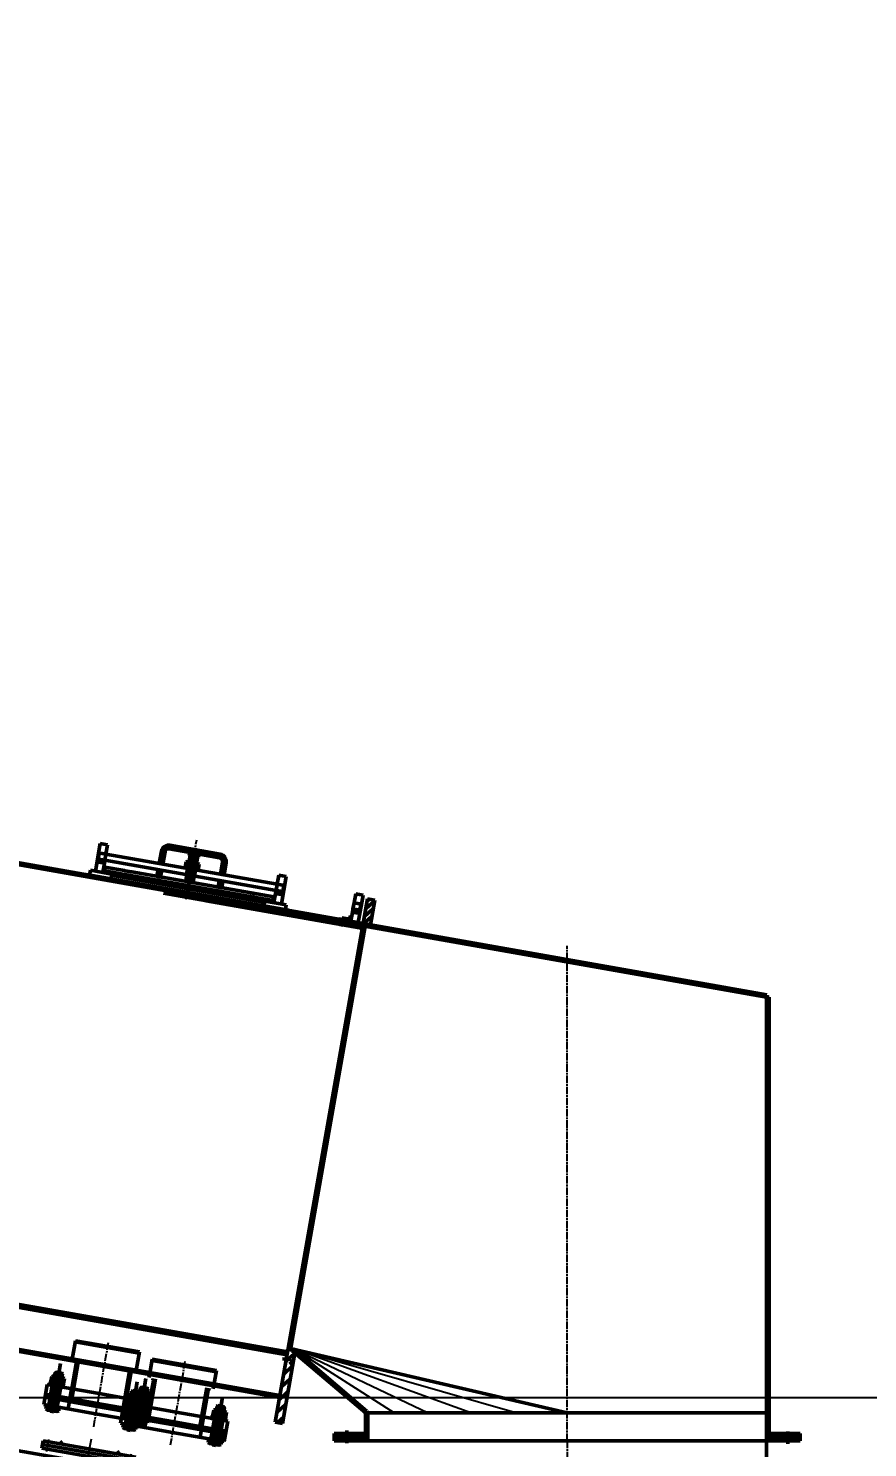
# Model space of a CAD drawing. Header units: millimetres. Extents: x -1263456 to 2767218, y -83310 to 50301.
# Drawn here: x 1097093 to 1098444, y -53332 to -51047 of the extents above; entities that cross this region are included whole.
import ezdxf

# ---------------------------------------------------------------- set-up
doc = ezdxf.new("R2010")
doc.units = ezdxf.units.MM
for name, pattern in [('AM_ISO08W050', [18, 12, -1.5, 3, -1.5]), ('AM_ISO08W050x2', [9, 6, -0.75, 1.5, -0.75]), ('AUSGEZOGEN', [0])]:
    doc.linetypes.add(name, pattern=pattern)
doc.layers.get('Defpoints').update_dxf_attribs({"linetype": 'AUSGEZOGEN'})
for name, color, linetype, lineweight in [('AM_0', 7, 'Continuous', 50), ('AM_4', 3, 'Continuous', 25), ('AM_5', 3, 'Continuous', 25), ('AM_7', 4, 'AM_ISO08W050', 25)]:
    doc.layers.add(name, color=color, linetype=linetype, lineweight=lineweight)
doc.styles.get("Standard").update_dxf_attribs({"font": 'ISOCP.SHX', "width": 0.7})
doc.dimstyles.new('AM_ISO$0', dxfattribs={"dimtxt": 3.5, "dimasz": 3.5, "dimexe": 1, "dimexo": 1, "dimgap": 1.5, "dimtad": 1, "dimdsep": 46, "dimtxsty": 'Standard', "dimcen": 0, "dimclrd": 256, "dimclre": 256, "dimclrt": 2, "dimazin": 2, "dimtp": 0.1, "dimtm": 0.1, "dimtfac": 0.71, "dimtmove": 0, "dimatfit": 3, "dimfxl": 1, "dimlwd": -1, "dimlwe": -1, "dimarcsym": 1})
pattern_1 = [(135, (1398327.189, -535174.3553), (-3.323401872, -3.323401872), [])]

# ---------------------------------------------------------------- blocks, each defined once
blk = doc.blocks.new('*D223')
at = {"layer": 'AM_5', "transparency": 16777216}
for p, q in [((1096659.9, -54934.2), (1096659.9, -53176.2)), ((1102459.5, -53353.4), (1102459.5, -53176.2)), ((1096922.4, -53251.2), (1102197, -53251.2))]:
    blk.add_line(p, q, dxfattribs=at)
for points in [[(1096922.4, -53207.4), (1096922.4, -53294.9), (1096659.9, -53251.2)], [(1102197, -53207.4), (1102197, -53294.9), (1102459.5, -53251.2)]]:
    blk.add_solid(points, dxfattribs=at)
at = {"layer": 'Defpoints', "color": 0, "transparency": 16777216}
for p in [(1102459.5, -53251.2), (1102459.5, -53428.4), (1096659.9, -55009.2)]:
    blk.add_point(p, dxfattribs=at)
at = {"layer": 'AM_5', "color": 2, "transparency": 16777216, "insert": (1099559.7, -53007.4), "char_height": 262.5, "attachment_point": 5}
blk.add_mtext('5800', dxfattribs=at)
blk = doc.blocks.new('A$C32cf119a')
at = {"layer": 'AM_0'}
for points in [[(-16.21, 33.93), (-16.21, 32.32), (-17.83, 32.32)], [(16.21, 33.93), (16.21, 32.32), (17.82, 32.32)], [(-16.21, -3.53), (-16.21, -1.92), (-17.83, -1.92)], [(16.21, -3.53), (16.21, -1.92), (17.82, -1.92)]]:
    blk.add_hatch(color=256, dxfattribs=at).paths.add_polyline_path(points)
for p, q in [((-16.21, 33.93), (-17.83, 32.32)), ((16.21, 33.93), (17.82, 32.32)), ((27.58, 32.32), (-27.59, 32.32)), ((-27.59, 32.32), (-27.59, 27.9)), ((27.58, 30.11), (-27.59, 30.11)), ((27.58, 27.9), (-27.59, 27.9)), ((-16.21, 32.32), (16.21, 32.32)), ((27.58, 32.32), (27.58, 27.9)), ((45.05, 27.63), (45.05, 2.77)), ((48.51, 27.63), (45.05, 27.63)), ((48.51, 27.63), (48.51, 2.77)), ((-26.18, 6.22), (-26.18, 24.18)), ((-26.18, 24.18), (45.05, 24.18)), ((55.41, 23.49), (48.51, 23.49)), ((55.41, -42.06), (55.41, 23.49)), ((27.58, 2.5), (-27.59, 2.5)), ((-27.59, -1.92), (-27.59, 2.5)), ((27.58, 0.29), (-27.59, 0.29)), ((-26.18, 6.22), (45.05, 6.22)), ((27.58, -1.92), (27.58, 2.5)), ((45.05, 2.77), (48.51, 2.77)), ((27.58, -1.92), (-27.59, -1.92)), ((-16.21, -3.53), (-17.83, -1.92)), ((16.21, -3.53), (17.82, -1.92)), ((52.65, -1.96), (35.83, -40.78)), ((52.65, -7.91), (38.28, -42.06)), ((52.65, -42.06), (52.65, -0.13)), ((35.83, -40.78), (38.28, -42.06)), ((52.65, -42.06), (55.41, -42.06))]:
    blk.add_line(p, q, dxfattribs=at)
blk.add_arc((44.68, -0.7), 7.99, 355.91061, 61.37463, dxfattribs=at)
at = {"layer": 'AM_7'}
for p, q in [((-24.48, 33.64), (-24.48, 26.58)), ((24.47, 33.64), (24.47, 26.58)), ((-32.1, 15.2), (57.19, 15.2)), ((-24.48, 3.82), (-24.48, -3.24)), ((24.47, 3.82), (24.47, -3.24))]:
    blk.add_line(p, q, dxfattribs=at)
at = {"layer": 'AM_7', "linetype": 'AM_ISO08W050x2'}
blk.add_line((0, 38.17), (0, -9.65), dxfattribs=at)
blk = doc.blocks.new('A$C52475731')
at = {"layer": 'AM_0'}
h = blk.add_hatch(dxfattribs=at)
h.set_pattern_fill('ANSI37', color=256, angle=-10, style=0)
h.set_pattern_definition([(35, (57807.671, -86840.845), (-1.82110519, 2.60080774), []), (125, (57807.671, -86840.845), (-2.60080774, -1.82110519), [])])
h.paths.add_polyline_path([(10491.6, 7279.6), (10491.1, 7276.7), (10503.9, 7274.4), (10504.4, 7277.4)])
h = blk.add_hatch(color=256, dxfattribs=at)
h.paths.add_polyline_path([(10529, 7273), (10524.1, 7273.9), (10523.2, 7269)])
h.paths.add_polyline_path([(10533.9, 7272.2), (10529, 7273), (10533.1, 7267.2)])
h = blk.add_hatch(color=256, dxfattribs=at)
h.paths.add_polyline_path([(10627.5, 7255.7), (10622.6, 7256.5), (10621.7, 7251.6)])
h.paths.add_polyline_path([(10632.4, 7254.8), (10627.5, 7255.7), (10631.6, 7249.9)])
h = blk.add_hatch(color=256, dxfattribs=at)
h.paths.add_polyline_path([(10726, 7238.3), (10730.9, 7237.4), (10730, 7232.5)])
h.paths.add_polyline_path([(10721.1, 7239.2), (10726, 7238.3), (10720.2, 7234.3)])
h = blk.add_hatch(dxfattribs=at)
h.set_pattern_fill('ANSI37', color=256, angle=-10, style=0)
h.set_pattern_definition([(125, (56944.5902, -86688.6607), (2.60080774, 1.82110519), []), (35, (56944.5902, -86688.6607), (1.82110519, -2.60080774), [])])
h.paths.add_polyline_path([(10762.9, 7228.8), (10763.4, 7231.7), (10750.6, 7234), (10750.1, 7231)])
h = blk.add_hatch(dxfattribs=at)
h.set_pattern_fill('_U', color=256, scale=7.5, angle=43, style=0, pattern_type=0)
h.set_pattern_definition([(43, (1416065.933, -485328.63), (-5.1149877, 5.485152762), [])])
h.paths.add_polyline_path([(10920.1, 7192.9), (10927, 7232.3), (10915.2, 7234.4), (10908.3, 7195)])
h = blk.add_hatch(dxfattribs=at)
h.set_pattern_fill('ANSI37', color=256, angle=-10, style=0)
h.set_pattern_definition([(125, (57068.312, -86718.5996), (2.60080774, 1.82110519), []), (35, (57068.312, -86718.5996), (1.82110519, -2.60080774), [])])
h.paths.add_polyline_path([(10886.6, 7198.8), (10887.1, 7201.8), (10874.3, 7204), (10873.8, 7201.1)])
h = blk.add_hatch(dxfattribs=at)
h.set_pattern_fill('_U', color=256, scale=23.5, angle=88, style=0, pattern_type=0)
h.set_pattern_definition([(88, (1416065.933, -485328.63), (-23.48568443, 0.82013817), [])])
h.paths.add_polyline_path([(11533.1, 7080.8), (11533.8, 7084.7), (10908.3, 7195), (10907.6, 7191.1)])
h = blk.add_hatch(dxfattribs=at)
h.set_pattern_fill('_U', color=256, scale=13.5, angle=135, style=0, pattern_type=0)
h.set_pattern_definition([(135, (1398327.189, -535174.355), (-9.54594155, -9.54594155), [])])
h.paths.add_polyline_path([(11562, 7070.9), (11558, 7070.9), (11558, 6407.2), (11562, 6407.2)])
h = blk.add_hatch(dxfattribs=at)
h.set_pattern_fill('_U', color=256, scale=12.5, angle=43, style=0, pattern_type=0)
h.set_pattern_definition([(43, (1416065.933, -485328.63), (-8.5249795, 9.14192127), [])])
h.paths.add_polyline_path([(10778.6, 6390.3), (10798.5, 6503.6), (10786.7, 6505.6), (10766.7, 6392.4)])
h = blk.add_hatch(dxfattribs=at)
h.set_pattern_fill('ANSI31', color=256, angle=125.1118, style=0)
h.set_pattern_definition([(170.11175778, (1440346.391, -411923.269), (-0.545233036, -3.127834065), [])])
h.paths.add_polyline_path([(10796.7, 6510), (10794.1, 6506.9), (10912, 6407.2), (10912, 6407.2), (10914.6, 6410.2)])
h = blk.add_hatch(dxfattribs=at)
h.set_pattern_fill('_U', color=256, scale=7.5, angle=45, style=0, pattern_type=0)
h.set_pattern_definition([(45, (1398327.189, -535174.355), (-5.30330086, 5.30330086), [])])
h.paths.add_polyline_path([(10916, 6362.2), (10916, 6407.2), (10912, 6407.2), (10912, 6362.2)])
h = blk.add_hatch(dxfattribs=at)
h.set_pattern_fill('_U', color=256, scale=6, angle=45, style=0, pattern_type=0)
h.set_pattern_definition([(45, (1398327.189, -535174.3553), (-4.242640687, 4.242640687), [])])
h.paths.add_polyline_path([(11562, 6362.2), (11562, 6407.2), (11558, 6407.2), (11558, 6362.2)])
h = blk.add_hatch(dxfattribs=at)
h.set_pattern_fill('_U', color=256, scale=4.7, angle=135, style=0, pattern_type=0)
h.set_pattern_definition(pattern_1)
h.paths.add_polyline_path([(10912, 6374.2), (10862, 6374.2), (10862, 6362.2), (10912, 6362.2)])
h = blk.add_hatch(dxfattribs=at)
h.set_pattern_fill('_U', color=256, scale=4.7, angle=135, style=0, pattern_type=0)
h.set_pattern_definition(pattern_1)
h.paths.add_polyline_path([(11562, 6362.2), (11612, 6362.2), (11612, 6374.2), (11562, 6374.2)])
for p, q in [((2738.3, 8635.6, 0.1), (10908.3, 7195, 0.1)), ((2737.7, 8632.5, 0.1), (10907.7, 7191.9, 0.1)), ((10785.8, 6500.7, 0.1), (2615.8, 7941.3, 0.1)), ((10786.7, 6505.6, 0.1), (2616.7, 7946.2, 0.1)), ((2604.2, 7875.6, 0.1), (10774.3, 6435, 0.1)), ((3494.7, 7715.4, 0.1), (10773.7, 6431.9, 0.1)), ((10477.3, 7279.1, 0.1), (10485.1, 7323.4, 0.1)), ((10496.9, 7321.3, 0.1), (10485.1, 7323.4, 0.1)), ((10494.3, 7306.6, 0.1), (10496.9, 7321.3, 0.1)), ((10583.5, 7311.2, 0.1), (10580, 7291.5, 0.1)), ((10586.4, 7310.6, 0.1), (10582.9, 7290.9, 0.1)), ((10589.4, 7310.1, 0.1), (10585.9, 7290.4, 0.1)), ((10626.5, 7309.7, 0.1), (10596.3, 7315, 0.1)), ((10627, 7312.6, 0.1), (10596.8, 7317.9, 0.1)), ((10678.1, 7306.7, 0.1), (10597.4, 7320.9, 0.1)), ((10638.2, 7316.6, 0.1), (10625, 7241.8, 0.1)), ((10627.1, 7313.5, 0.1), (10626.1, 7307.7, 0.1)), ((10627.1, 7313.5, 0.1), (10630.1, 7314.6, 0.1)), ((10645.2, 7312, 0.1), (10630.1, 7314.6, 0.1)), ((10632.3, 7312.6, 0.1), (10631.2, 7306.8, 0.1)), ((10642.5, 7310.8, 0.1), (10641.5, 7305, 0.1)), ((10647.6, 7309.9, 0.1), (10645.2, 7312, 0.1)), ((10647.6, 7309.9, 0.1), (10646.6, 7304.1, 0.1)), ((10479.9, 7293.9, 0.1), (10491.7, 7291.8, 0.1)), ((10483.5, 7308.5, 0.1), (10481.7, 7298.6, 0.1)), ((10492.6, 7296.7, 0.1), (10481.7, 7298.6, 0.1)), ((10482.5, 7308.7, 0.1), (10494.3, 7306.6, 0.1)), ((10482.5, 7308.7, 0.1), (10494.3, 7306.6, 0.1)), ((10491.7, 7291.8, 0.1), (10489.1, 7277, 0.1)), ((10492.6, 7296.7, 0.1), (10491.7, 7291.8, 0.1)), ((10494.3, 7306.6, 0.1), (10492.6, 7296.7, 0.1)), ((10768.3, 7248.1, 0.1), (10492.6, 7296.7, 0.1)), ((10494.3, 7306.6, 0.1), (10770.1, 7258, 0.1)), ((10623.7, 7293.9, 0.1), (10622.1, 7284.9, 0.1)), ((10623.7, 7293.9, 0.1), (10625.2, 7294.5, 0.1)), ((10642.9, 7291.3, 0.1), (10625.2, 7294.5, 0.1)), ((10626.1, 7307.7, 0.1), (10630.4, 7306.9, 0.1)), ((10628.8, 7293, 0.1), (10627.2, 7284, 0.1)), ((10630.1, 7305.2, 0.1), (10628.2, 7293.9, 0.1)), ((10631.2, 7305, 0.1), (10629.2, 7293.8, 0.1)), ((10630.1, 7305.2, 0.1), (10630.4, 7306.9, 0.1)), ((10630.1, 7305.2, 0.1), (10642, 7303.1, 0.1)), ((10630.4, 7306.9, 0.1), (10642.3, 7304.9, 0.1)), ((10642.3, 7304.9, 0.1), (10630.4, 7306.9, 0.1)), ((10631.2, 7305, 0.1), (10630.4, 7306.9, 0.1)), ((10639, 7291.2, 0.1), (10637.4, 7282.2, 0.1)), ((10640.9, 7303.3, 0.1), (10638.9, 7292, 0.1)), ((10642, 7303.1, 0.1), (10640, 7291.9, 0.1)), ((10640.9, 7303.3, 0.1), (10642.3, 7304.9, 0.1)), ((10642, 7303.1, 0.1), (10642.3, 7304.9, 0.1)), ((10642.3, 7304.9, 0.1), (10646.6, 7304.1, 0.1)), ((10644.2, 7290.3, 0.1), (10642.6, 7281.3, 0.1)), ((10644.2, 7290.3, 0.1), (10642.9, 7291.3, 0.1)), ((10677.1, 7300.8, 0.1), (10646.9, 7306.1, 0.1)), ((10677.6, 7303.7, 0.1), (10647.5, 7309, 0.1)), ((10678.5, 7274.1, 0.1), (10681.9, 7293.8, 0.1)), ((10681.4, 7273.6, 0.1), (10684.9, 7293.3, 0.1)), ((10684.4, 7273.1, 0.1), (10687.9, 7292.8, 0.1)), ((10788.1, 7216.2, 0.1), (10463.1, 7273.5, 0.1)), ((10503.9, 7274.4, 0.1), (10489.1, 7277, 0.1)), ((10491.6, 7279.6, 0.1), (10491.1, 7276.7, 0.1)), ((10491.6, 7279.6, 0.1), (10492.6, 7285.5, 0.1)), ((10491.6, 7279.6, 0.1), (10504.4, 7277.4, 0.1)), ((10533.9, 7272.2, 0.1), (10491.6, 7279.6, 0.1)), ((10492.6, 7285.5, 0.1), (10524.1, 7280, 0.1)), ((10501.5, 7266.7, 0.1), (10501, 7263.6, 0.1)), ((10503.9, 7274.4, 0.1), (10502.5, 7266.5, 0.1)), ((10504.4, 7277.4, 0.1), (10503.9, 7274.4, 0.1)), ((10506.4, 7277, 0.1), (10505.5, 7272.1, 0.1)), ((10524.1, 7273.9, 0.1), (10523.2, 7269, 0.1)), ((10523.2, 7269, 0.1), (10529, 7273, 0.1)), ((10524.1, 7280, 0.1), (10525.1, 7279.8, 0.1)), ((10525.1, 7279.8, 0.1), (10535, 7278.1, 0.1)), ((10529, 7273, 0.1), (10533.1, 7267.2, 0.1)), ((10533.9, 7272.2, 0.1), (10533.1, 7267.2, 0.1)), ((10763.4, 7231.7, 0.1), (10533.9, 7272.2, 0.1)), ((10535, 7278.1, 0.1), (10536, 7277.9, 0.1)), ((10536, 7277.9, 0.1), (10764.4, 7237.6, 0.1)), ((10574.9, 7271, 0.1), (10575.4, 7271, 0.1)), ((10578.3, 7281.6, 0.1), (10576.3, 7270.8, 0.1)), ((10576.3, 7270.8, 0.1), (10582.3, 7269.7, 0.1)), ((10581.2, 7281.1, 0.1), (10578.8, 7267.3, 0.1)), ((10584.2, 7280.6, 0.1), (10582.3, 7269.7, 0.1)), ((10583.7, 7269.5, 0.1), (10583.2, 7269.6, 0.1)), ((10622.1, 7284.9, 0.1), (10623.3, 7283.8, 0.1)), ((10626.3, 7283.3, 0.1), (10622.8, 7263.7, 0.1)), ((10641, 7280.7, 0.1), (10623.3, 7283.8, 0.1)), ((10627.3, 7283.1, 0.1), (10623.7, 7262.4, 0.1)), ((10625.8, 7283.4, 0.1), (10624, 7273.5, 0.1)), ((10637, 7281.4, 0.1), (10633.4, 7260.7, 0.1)), ((10638.1, 7281.2, 0.1), (10634.6, 7261.6, 0.1)), ((10638.6, 7281.1, 0.1), (10636.9, 7271.3, 0.1)), ((10642.6, 7281.3, 0.1), (10641, 7280.7, 0.1)), ((10674.8, 7253.4, 0.1), (10676.7, 7264.3, 0.1)), ((10772.7, 7272.7, 0.1), (10784.5, 7270.6, 0.1)), ((10776.7, 7226.3, 0.1), (10784.5, 7270.6, 0.1)), ((10788.1, 7216.2, 0.1), (10532, 7261.3, 0.1)), ((10911.8, 7186.3, 0.1), (10586.8, 7243.6, 0.1)), ((10622.6, 7256.5, 0.1), (10621.7, 7251.6, 0.1)), ((10621.7, 7251.6, 0.1), (10627.5, 7255.7, 0.1)), ((10622.8, 7263.7, 0.1), (10634.6, 7261.6, 0.1)), ((10623.7, 7262.4, 0.1), (10622.8, 7263.7, 0.1)), ((10623.7, 7262.4, 0.1), (10633.4, 7260.7, 0.1)), ((10627.5, 7255.7, 0.1), (10631.6, 7249.9, 0.1)), ((10632.4, 7254.8, 0.1), (10631.6, 7249.9, 0.1)), ((10634.6, 7261.6, 0.1), (10633.4, 7260.7, 0.1)), ((10673.3, 7253.7, 0.1), (10673.8, 7253.6, 0.1)), ((10674.8, 7253.4, 0.1), (10680.7, 7252.4, 0.1)), ((10680.7, 7252.4, 0.1), (10674.8, 7253.4, 0.1)), ((10677.3, 7250.4, 0.1), (10679.7, 7263.7, 0.1)), ((10680.7, 7252.4, 0.1), (10682.6, 7263.2, 0.1)), ((10682.2, 7252.1, 0.1), (10681.7, 7252.2, 0.1)), ((10722.1, 7245.1, 0.1), (10721.1, 7245.3, 0.1)), ((10722.1, 7245.1, 0.1), (10721.1, 7245.3, 0.1)), ((10731.9, 7243.4, 0.1), (10722.1, 7245.1, 0.1)), ((10731.9, 7243.4, 0.1), (10722.1, 7245.1, 0.1)), ((10732.9, 7243.2, 0.1), (10731.9, 7243.4, 0.1)), ((10732.9, 7243.2, 0.1), (10731.9, 7243.4, 0.1)), ((10764.8, 7228.4, 0.1), (10767.5, 7243.2, 0.1)), ((10767.5, 7243.2, 0.1), (10768.3, 7248.1, 0.1)), ((10770.1, 7258, 0.1), (10768.3, 7248.1, 0.1)), ((10779.2, 7246.2, 0.1), (10768.3, 7248.1, 0.1)), ((10770.1, 7258, 0.1), (10781.9, 7255.9, 0.1)), ((10780.9, 7256, 0.1), (10779.2, 7246.2, 0.1)), ((10896.4, 7242.8, 0.1), (10908.2, 7240.7, 0.1)), ((10911.8, 7186.3, 0.1), (10655.8, 7231.4, 0.1)), ((10721.1, 7239.2, 0.1), (10720.2, 7234.3, 0.1)), ((10726, 7238.3, 0.1), (10720.2, 7234.3, 0.1)), ((10730, 7232.5, 0.1), (10726, 7238.3, 0.1)), ((10730.9, 7237.4, 0.1), (10730, 7232.5, 0.1)), ((10747.8, 7229.4, 0.1), (10748.6, 7234.3, 0.1)), ((10750.1, 7231, 0.1), (10748.7, 7223.1, 0.1)), ((10749.7, 7223, 0.1), (10749.1, 7219.9, 0.1)), ((10750.6, 7234, 0.1), (10750.1, 7231, 0.1)), ((10784.5, 7224.9, 0.1), (10750.1, 7231, 0.1)), ((10763.4, 7231.7, 0.1), (10750.6, 7234, 0.1)), ((10763.4, 7231.7, 0.1), (10762.9, 7228.8, 0.1)), ((10764.4, 7237.6, 0.1), (10763.4, 7231.7, 0.1)), ((10766.7, 6392.4, 0.1), (10915.2, 7234.4, 0.1)), ((10783.2, 7217.1, 0.1), (10784.5, 7224.9, 0.1)), ((10893.8, 7228, 0.1), (10892, 7218.2, 0.1)), ((10893.8, 7228, 0.1), (10905.6, 7225.9, 0.1)), ((10900.4, 7196.4, 0.1), (10908.2, 7240.7, 0.1)), ((10904.6, 7226.1, 0.1), (10902.9, 7216.3, 0.1)), ((10927, 7232.3, 0.1), (10915.2, 7234.4, 0.1)), ((10920.1, 7192.9, 0.1), (10927, 7232.3, 0.1)), ((10871.5, 7199.5, 0.1), (10872.3, 7204.4, 0.1)), ((10873.8, 7201.1, 0.1), (10872.4, 7193.2, 0.1)), ((10874.3, 7204, 0.1), (10873.8, 7201.1, 0.1)), ((10908.3, 7195, 0.1), (10873.8, 7201.1, 0.1)), ((10887.1, 7201.8, 0.1), (10874.3, 7204, 0.1)), ((10887.1, 7201.8, 0.1), (10886.6, 7198.8, 0.1)), ((10888.2, 7207.7, 0.1), (10887.1, 7201.8, 0.1)), ((10888.6, 7198.5, 0.1), (10891.2, 7213.2, 0.1)), ((10891.2, 7213.2, 0.1), (10892, 7218.2, 0.1)), ((10902.9, 7216.3, 0.1), (10892, 7218.2, 0.1)), ((10911.5, 7190.4, 0.1), (10790.8, 6505.9, 0.1)), ((10873.4, 7193, 0.1), (10872.8, 7189.9, 0.1)), ((10906.9, 7187.1, 0.1), (10908.3, 7195, 0.1)), ((11557.9, 7076.4, 0.1), (10907.6, 7191.1, 0.1)), ((11558.6, 7080.3, 0.1), (10908.3, 7195, 0.1)), ((11533.1, 7080.8, 0.1), (11557.9, 7076.4, 0.1)), ((11557.9, 7076.4, 0.1), (11558.6, 7080.3, 0.1)), ((11557.9, 7076.4, 0.1), (11558.6, 7080.3, 0.1)), ((11557.9, 7076.4, 0.1), (11558.5, 7079.5, 0.1)), ((11557.9, 7076.4, 0.1), (11561.9, 7076.5, 0.1)), ((11557.9, 7076.4, 0.1), (11558, 6362.2, 0.1)), ((11561.9, 7076.5, 0.1), (11562, 6407.2, 0.1)), ((10440, 6493.8, 0.1), (10445.2, 6523.4, 0.1)), ((10444.8, 6521.4, 0.1), (10548, 6503.2, 0.1)), ((10445.2, 6523.4, 0.1), (10548.4, 6505.2, 0.1)), ((10786.5, 6511.7, 0.1), (11237, 6407.2, 0.1)), ((10447, 6489.5, 0.1), (10439.3, 6446.1, 0.1)), ((10439.4, 6429.8, 0.1), (10450.3, 6492, 0.1)), ((10446.5, 6492.7, 0.1), (10446, 6489.7, 0.1)), ((10447.5, 6492.5, 0.1), (10447.1, 6490.1, 0.1)), ((10543.2, 6475.6, 0.1), (10548.4, 6505.2, 0.1)), ((10563.7, 6463.9, 0.1), (10568.9, 6493.4, 0.1)), ((10568.5, 6491.5, 0.1), (10671.7, 6473.3, 0.1)), ((10568.9, 6493.4, 0.1), (10672.1, 6475.2, 0.1)), ((10778.6, 6390.3, 0.1), (10798.5, 6503.6, 0.1)), ((10778.6, 6494.3, 0.1), (10790.5, 6493.3, 0.1)), ((10786.7, 6505.6, 0.1), (10786.6, 6509, 0.1)), ((10789.9, 6485.7, 0.1), (10793.3, 6488.1, 0.1)), ((10790.4, 6490.4, 0.1), (10792.8, 6493.6, 0.1)), ((10912, 6407.1, 0.1), (10794, 6506.9, 0.1)), ((10914.6, 6410.2, 0.1), (10796.7, 6510, 0.1)), ((10405, 6455.5, 0.1), (10406.9, 6465.9, 0.1)), ((10406.9, 6465.9, 0.1), (10408.4, 6466.4, 0.1)), ((10407, 6406.7, 0.1), (10421.1, 6486.8, 0.1)), ((10426.1, 6463.3, 0.1), (10408.4, 6466.4, 0.1)), ((10410.1, 6454.6, 0.1), (10412, 6465, 0.1)), ((10411.3, 6465.9, 0.1), (10412.4, 6472, 0.1)), ((10412.4, 6465.7, 0.1), (10413.6, 6472.9, 0.1)), ((10412.4, 6472, 0.1), (10413.6, 6472.9, 0.1)), ((10424.2, 6470, 0.1), (10412.4, 6472, 0.1)), ((10423.4, 6471.2, 0.1), (10413.6, 6472.9, 0.1)), ((10422.4, 6466.8, 0.1), (10416.8, 6434.8, 0.1)), ((10422.1, 6464, 0.1), (10423.4, 6471.2, 0.1)), ((10423.1, 6463.8, 0.1), (10424.2, 6470, 0.1)), ((10423.4, 6471.2, 0.1), (10424.2, 6470, 0.1)), ((10521.8, 6415.3, 0.1), (10532.8, 6477.5, 0.1)), ((10535.1, 6473.9, 0.1), (10527.4, 6430.5, 0.1)), ((10535.6, 6476.9, 0.1), (10535.1, 6474.1, 0.1)), ((10536.6, 6476.8, 0.1), (10536.1, 6473.8, 0.1)), ((10666.9, 6445.7, 0.1), (10672.1, 6475.2, 0.1)), ((10399.9, 6453, 0.1), (10394.2, 6420.5, 0.1)), ((10399.9, 6453, 0.1), (10483.4, 6438.3, 0.1)), ((10402.1, 6419.1, 0.1), (10407.8, 6451.6, 0.1)), ((10403.2, 6454.4, 0.1), (10402.9, 6452.5, 0.1)), ((10402.9, 6452.5, 0.1), (10408.8, 6451.4, 0.1)), ((10403.2, 6454.4, 0.1), (10403.9, 6454.8, 0.1)), ((10409.1, 6453.3, 0.1), (10403.2, 6454.4, 0.1)), ((10403.3, 6420.7, 0.1), (10409.2, 6453.9, 0.1)), ((10406.2, 6454.4, 0.1), (10403.9, 6454.8, 0.1)), ((10404.4, 6420.5, 0.1), (10410.3, 6453.7, 0.1)), ((10405, 6455.5, 0.1), (10406.2, 6454.4, 0.1)), ((10424, 6451.3, 0.1), (10406.2, 6454.4, 0.1)), ((10414.1, 6418.8, 0.1), (10420, 6452, 0.1)), ((10415.2, 6418.6, 0.1), (10421, 6451.8, 0.1)), ((10415.8, 6416.7, 0.1), (10421.6, 6449.2, 0.1)), ((10420.4, 6452.8, 0.1), (10422.2, 6463.2, 0.1)), ((10420.6, 6449.4, 0.1), (10426.5, 6448.3, 0.1)), ((10426.8, 6450.2, 0.1), (10420.9, 6451.2, 0.1)), ((10425.5, 6451.8, 0.1), (10424, 6451.3, 0.1)), ((10426.3, 6450.9, 0.1), (10424, 6451.3, 0.1)), ((10425.5, 6451.8, 0.1), (10427.3, 6462.3, 0.1)), ((10427.3, 6462.3, 0.1), (10426.1, 6463.3, 0.1)), ((10426.8, 6450.2, 0.1), (10426.3, 6450.9, 0.1)), ((10426.5, 6448.3, 0.1), (10426.8, 6450.2, 0.1)), ((10438.9, 6446.1, 0.1), (10433.2, 6413.6, 0.1)), ((10439.3, 6446.1, 0.1), (10436.5, 6430.3, 0.1)), ((10530.7, 6376.7, 0.1), (10544.8, 6456.9, 0.1)), ((10535, 6436, 0.1), (10536.1, 6442.1, 0.1)), ((10536.1, 6435.8, 0.1), (10537.4, 6443, 0.1)), ((10536.1, 6442.1, 0.1), (10537.4, 6443, 0.1)), ((10547.9, 6440, 0.1), (10536.1, 6442.1, 0.1)), ((10547.1, 6441.3, 0.1), (10537.4, 6443, 0.1)), ((10544.2, 6441.7, 0.1), (10545.7, 6442.2, 0.1)), ((10544.3, 6382.5, 0.1), (10558.5, 6462.6, 0.1)), ((10550.4, 6444.2, 0.1), (10544.8, 6412.2, 0.1)), ((10545.7, 6442.2, 0.1), (10563.5, 6439.1, 0.1)), ((10548.7, 6441.7, 0.1), (10549.8, 6447.8, 0.1)), ((10549.8, 6441.5, 0.1), (10551, 6448.7, 0.1)), ((10551, 6448.7, 0.1), (10549.8, 6447.8, 0.1)), ((10549.8, 6447.8, 0.1), (10561.6, 6445.7, 0.1)), ((10549.9, 6413.9, 0.1), (10557.2, 6455.4, 0.1)), ((10551, 6448.7, 0.1), (10560.7, 6447, 0.1)), ((10559.5, 6439.8, 0.1), (10560.7, 6447, 0.1)), ((10560.5, 6439.6, 0.1), (10561.6, 6445.7, 0.1)), ((10561.6, 6445.7, 0.1), (10560.7, 6447, 0.1)), ((10570.7, 6459.5, 0.1), (10563, 6416.1, 0.1)), ((10563.1, 6399.9, 0.1), (10574.1, 6462, 0.1)), ((10570.2, 6462.7, 0.1), (10569.7, 6459.7, 0.1)), ((10571.2, 6462.6, 0.1), (10570.8, 6460.1, 0.1)), ((10645.5, 6385.3, 0.1), (10656.5, 6447.5, 0.1)), ((10658.8, 6444, 0.1), (10651.2, 6400.6, 0.1)), ((10659.3, 6447, 0.1), (10658.8, 6444.2, 0.1)), ((10660.3, 6446.8, 0.1), (10659.8, 6443.8, 0.1)), ((10394.2, 6420.5, 0.1), (10477.6, 6405.8, 0.1)), ((10396.3, 6432.3, 0.1), (10404.1, 6430.9, 0.1)), ((10397.1, 6437.2, 0.1), (10405, 6435.9, 0.1)), ((10397.7, 6413.9, 0.1), (10398.7, 6419.7, 0.1)), ((10403, 6418.9, 0.1), (10398.7, 6419.7, 0.1)), ((10403.3, 6420.7, 0.1), (10403, 6418.9, 0.1)), ((10404.4, 6420.5, 0.1), (10403, 6418.9, 0.1)), ((10414.9, 6416.9, 0.1), (10403, 6418.9, 0.1)), ((10403, 6418.9, 0.1), (10414.9, 6416.9, 0.1)), ((10415.2, 6418.6, 0.1), (10403.3, 6420.7, 0.1)), ((10417.9, 6428.5, 0.1), (10479.7, 6417.6, 0.1)), ((10418.8, 6433.4, 0.1), (10480.6, 6422.5, 0.1)), ((10542.4, 6411.6, 0.1), (10480.6, 6422.5, 0.1)), ((10566.8, 6423.6, 0.1), (10483.4, 6438.3, 0.1)), ((10523.6, 6423.1, 0.1), (10517.9, 6390.6, 0.1)), ((10527.8, 6430.4, 0.1), (10522.1, 6397.9, 0.1)), ((10523.6, 6423.1, 0.1), (10607.1, 6408.3, 0.1)), ((10527.4, 6430.5, 0.1), (10524.7, 6414.8, 0.1)), ((10525.8, 6389.2, 0.1), (10531.5, 6421.7, 0.1)), ((10526.9, 6424.4, 0.1), (10526.6, 6422.5, 0.1)), ((10526.6, 6422.5, 0.1), (10532.5, 6421.5, 0.1)), ((10526.9, 6424.4, 0.1), (10527.6, 6424.9, 0.1)), ((10532.8, 6423.4, 0.1), (10526.9, 6424.4, 0.1)), ((10527.1, 6390.7, 0.1), (10532.9, 6424, 0.1)), ((10530, 6424.5, 0.1), (10527.6, 6424.9, 0.1)), ((10528.1, 6390.5, 0.1), (10534, 6423.8, 0.1)), ((10528.7, 6425.5, 0.1), (10530.6, 6435.9, 0.1)), ((10528.7, 6425.5, 0.1), (10530, 6424.5, 0.1)), ((10547.7, 6421.4, 0.1), (10530, 6424.5, 0.1)), ((10530.6, 6435.9, 0.1), (10532.1, 6436.5, 0.1)), ((10549.8, 6433.4, 0.1), (10532.1, 6436.5, 0.1)), ((10533.9, 6424.6, 0.1), (10535.7, 6435, 0.1)), ((10537.8, 6388.8, 0.1), (10543.7, 6422.1, 0.1)), ((10538.9, 6388.6, 0.1), (10544.7, 6421.9, 0.1)), ((10539.4, 6394.9, 0.1), (10545.2, 6427.4, 0.1)), ((10539.6, 6386.7, 0.1), (10545.3, 6419.2, 0.1)), ((10540.2, 6428.3, 0.1), (10540.6, 6430.1, 0.1)), ((10546.2, 6427.2, 0.1), (10540.2, 6428.3, 0.1)), ((10546.1, 6436.9, 0.1), (10540.5, 6404.9, 0.1)), ((10540.6, 6430.1, 0.1), (10541.3, 6430.6, 0.1)), ((10540.6, 6430.1, 0.1), (10546.5, 6429.1, 0.1)), ((10540.7, 6396.4, 0.1), (10546.6, 6429.7, 0.1)), ((10541.3, 6430.6, 0.1), (10543.6, 6430.2, 0.1)), ((10541.8, 6396.3, 0.1), (10547.6, 6429.5, 0.1)), ((10542.4, 6431.2, 0.1), (10544.2, 6441.7, 0.1)), ((10542.4, 6431.2, 0.1), (10543.6, 6430.2, 0.1)), ((10543.6, 6430.2, 0.1), (10561.4, 6427.1, 0.1)), ((10544.1, 6422.8, 0.1), (10545.9, 6433.2, 0.1)), ((10544.3, 6419.4, 0.1), (10550.2, 6418.4, 0.1)), ((10550.5, 6420.2, 0.1), (10544.6, 6421.3, 0.1)), ((10545.8, 6434.1, 0.1), (10547.1, 6441.3, 0.1)), ((10546.9, 6433.9, 0.1), (10547.9, 6440, 0.1)), ((10547.1, 6441.3, 0.1), (10547.9, 6440, 0.1)), ((10547.5, 6430.3, 0.1), (10549.4, 6440.8, 0.1)), ((10549.2, 6421.9, 0.1), (10547.7, 6421.4, 0.1)), ((10550.1, 6420.9, 0.1), (10547.7, 6421.4, 0.1)), ((10549.2, 6421.9, 0.1), (10551.1, 6432.3, 0.1)), ((10551.1, 6432.3, 0.1), (10549.8, 6433.4, 0.1)), ((10550.5, 6420.2, 0.1), (10550.1, 6420.9, 0.1)), ((10550.2, 6418.4, 0.1), (10550.5, 6420.2, 0.1)), ((10551.5, 6394.5, 0.1), (10557.3, 6427.8, 0.1)), ((10552.5, 6394.4, 0.1), (10558.4, 6427.6, 0.1)), ((10553.2, 6392.5, 0.1), (10559, 6425, 0.1)), ((10557.8, 6428.5, 0.1), (10559.6, 6439, 0.1)), ((10563.9, 6424.1, 0.1), (10558, 6425.1, 0.1)), ((10558.3, 6427, 0.1), (10564.2, 6426, 0.1)), ((10566.8, 6423.6, 0.1), (10561.1, 6391.1, 0.1)), ((10562.9, 6427.6, 0.1), (10561.4, 6427.1, 0.1)), ((10561.4, 6427.1, 0.1), (10563.7, 6426.7, 0.1)), ((10562.9, 6427.6, 0.1), (10564.7, 6438.1, 0.1)), ((10564.7, 6438.1, 0.1), (10563.5, 6439.1, 0.1)), ((10564.2, 6426, 0.1), (10563.7, 6426.7, 0.1)), ((10564.2, 6426, 0.1), (10563.9, 6424.1, 0.1)), ((10668.1, 6352.5, 0.1), (10682.2, 6432.7, 0.1)), ((10673.6, 6383.9, 0.1), (10680.9, 6425.5, 0.1)), ((10397.7, 6413.9, 0.1), (10400.1, 6411.8, 0.1)), ((10400.1, 6411.8, 0.1), (10415.2, 6409.2, 0.1)), ((10402.8, 6413, 0.1), (10403.8, 6418.8, 0.1)), ((10413, 6411.2, 0.1), (10414.1, 6417, 0.1)), ((10414.1, 6418.8, 0.1), (10414.9, 6416.9, 0.1)), ((10415.2, 6418.6, 0.1), (10414.9, 6416.9, 0.1)), ((10419.2, 6416.1, 0.1), (10414.9, 6416.9, 0.1)), ((10418.2, 6410.3, 0.1), (10415.2, 6409.2, 0.1)), ((10418.2, 6410.3, 0.1), (10419.2, 6416.1, 0.1)), ((10561.1, 6391.1, 0.1), (10477.6, 6405.8, 0.1)), ((10541.5, 6406.7, 0.1), (10479.7, 6417.6, 0.1)), ((10520, 6402.4, 0.1), (10527.9, 6401, 0.1)), ((10520.8, 6407.3, 0.1), (10528.7, 6405.9, 0.1)), ((10540.7, 6396.4, 0.1), (10540.4, 6394.7, 0.1)), ((10541.8, 6396.3, 0.1), (10540.4, 6394.7, 0.1)), ((10540.7, 6396.4, 0.1), (10552.5, 6394.4, 0.1)), ((10541.6, 6398.6, 0.1), (10603.4, 6387.7, 0.1)), ((10541.8, 6393.2, 0.1), (10562, 6407.4, 0.1)), ((10542.5, 6403.5, 0.1), (10604.3, 6392.6, 0.1)), ((10544.8, 6410.4, 0.1), (10559, 6390.2, 0.1)), ((10563.2, 6402.9, 0.1), (10555.3, 6404.3, 0.1)), ((10564.1, 6407.8, 0.1), (10556.2, 6409.2, 0.1)), ((10562.6, 6416.2, 0.1), (10556.9, 6383.7, 0.1)), ((10563, 6416.1, 0.1), (10560.2, 6400.4, 0.1)), ((10690.6, 6393.6, 0.1), (10607.1, 6408.3, 0.1)), ((10651.6, 6400.5, 0.1), (10645.8, 6368, 0.1)), ((10651.2, 6400.6, 0.1), (10648.4, 6384.8, 0.1)), ((10663.2, 6365, 0.1), (10668.9, 6397.5, 0.1)), ((10664, 6398.3, 0.1), (10664.3, 6400.2, 0.1)), ((10669.9, 6397.3, 0.1), (10664, 6398.3, 0.1)), ((10664.3, 6400.2, 0.1), (10665, 6400.7, 0.1)), ((10664.3, 6400.2, 0.1), (10670.2, 6399.1, 0.1)), ((10664.4, 6366.5, 0.1), (10670.3, 6399.7, 0.1)), ((10665, 6400.7, 0.1), (10667.4, 6400.3, 0.1)), ((10665.5, 6366.3, 0.1), (10671.4, 6399.6, 0.1)), ((10666.1, 6401.3, 0.1), (10668, 6411.7, 0.1)), ((10666.1, 6401.3, 0.1), (10667.4, 6400.3, 0.1)), ((10667.4, 6400.3, 0.1), (10685.1, 6397.1, 0.1)), ((10668, 6411.7, 0.1), (10669.5, 6412.3, 0.1)), ((10674.1, 6414.3, 0.1), (10668.5, 6382.3, 0.1)), ((10669.5, 6412.3, 0.1), (10687.2, 6409.1, 0.1)), ((10671.2, 6400.4, 0.1), (10673.1, 6410.8, 0.1)), ((10672.4, 6411.8, 0.1), (10673.5, 6417.9, 0.1)), ((10673.5, 6411.6, 0.1), (10674.7, 6418.8, 0.1)), ((10674.7, 6418.8, 0.1), (10673.5, 6417.9, 0.1)), ((10673.5, 6417.9, 0.1), (10685.3, 6415.8, 0.1)), ((10674.7, 6418.8, 0.1), (10684.5, 6417, 0.1)), ((10675.2, 6364.6, 0.1), (10681.1, 6397.8, 0.1)), ((10676.3, 6364.4, 0.1), (10682.1, 6397.7, 0.1)), ((10681.5, 6398.6, 0.1), (10683.3, 6409, 0.1)), ((10682, 6397.1, 0.1), (10687.9, 6396, 0.1)), ((10683.2, 6409.9, 0.1), (10684.5, 6417, 0.1)), ((10684.2, 6409.7, 0.1), (10685.3, 6415.8, 0.1)), ((10685.3, 6415.8, 0.1), (10684.5, 6417, 0.1)), ((10686.6, 6397.7, 0.1), (10685.1, 6397.1, 0.1)), ((10685.1, 6397.1, 0.1), (10687.4, 6396.7, 0.1)), ((10686.6, 6397.7, 0.1), (10688.4, 6408.1, 0.1)), ((10688.4, 6408.1, 0.1), (10687.2, 6409.1, 0.1)), ((10687.9, 6396, 0.1), (10687.4, 6396.7, 0.1)), ((10912, 6407.2, 0.1), (10914.9, 6410, 0.1)), ((11562, 6407.2, 0.1), (10912, 6407.2, 0.1)), ((10912, 6370.2, 0.1), (10912, 6407.2, 0.1)), ((10912, 6407.2, 0.1), (11232.1, 6407.2, 0.1)), ((10914.9, 6410, 0.1), (10916, 6407.2, 0.1)), ((10916, 6362.2, 0.1), (10916, 6407.2, 0.1)), ((11237, 6407.2, 0.1), (11562, 6407.2, 0.1)), ((11562, 6370.2, 0.1), (11562, 6407.2, 0.1)), ((10517.9, 6390.6, 0.1), (10601.4, 6375.8, 0.1)), ((10521.4, 6383.9, 0.1), (10522.4, 6389.8, 0.1)), ((10521.4, 6383.9, 0.1), (10523.8, 6381.9, 0.1)), ((10526.8, 6389, 0.1), (10522.4, 6389.8, 0.1)), ((10523.8, 6381.9, 0.1), (10538.9, 6379.2, 0.1)), ((10526.5, 6383, 0.1), (10527.6, 6388.9, 0.1)), ((10527.1, 6390.7, 0.1), (10526.8, 6389, 0.1)), ((10528.1, 6390.5, 0.1), (10526.8, 6389, 0.1)), ((10538.6, 6386.9, 0.1), (10526.8, 6389, 0.1)), ((10526.8, 6389, 0.1), (10538.6, 6386.9, 0.1)), ((10538.9, 6388.6, 0.1), (10527.1, 6390.7, 0.1)), ((10535.1, 6389.7, 0.1), (10536.1, 6395.5, 0.1)), ((10535.1, 6389.7, 0.1), (10537.5, 6387.6, 0.1)), ((10536.1, 6395.5, 0.1), (10540.4, 6394.7, 0.1)), ((10536.1, 6395.5, 0.1), (10540.4, 6394.7, 0.1)), ((10536.8, 6381.2, 0.1), (10537.8, 6387.1, 0.1)), ((10552.6, 6385, 0.1), (10537.5, 6387.6, 0.1)), ((10537.8, 6388.8, 0.1), (10538.6, 6386.9, 0.1)), ((10538.9, 6388.6, 0.1), (10538.6, 6386.9, 0.1)), ((10542.9, 6386.2, 0.1), (10538.6, 6386.9, 0.1)), ((10541.9, 6380.3, 0.1), (10538.9, 6379.2, 0.1)), ((10540.2, 6388.8, 0.1), (10541.2, 6394.6, 0.1)), ((10540.4, 6394.7, 0.1), (10552.2, 6392.6, 0.1)), ((10552.2, 6392.6, 0.1), (10540.4, 6394.7, 0.1)), ((10540.4, 6394.7, 0.1), (10552.2, 6392.6, 0.1)), ((10552.2, 6392.6, 0.1), (10540.4, 6394.7, 0.1)), ((10541.9, 6380.3, 0.1), (10542.9, 6386.2, 0.1)), ((10550.4, 6386.9, 0.1), (10551.4, 6392.8, 0.1)), ((10551.5, 6394.5, 0.1), (10552.2, 6392.6, 0.1)), ((10552.5, 6394.4, 0.1), (10552.2, 6392.6, 0.1)), ((10552.2, 6392.6, 0.1), (10556.6, 6391.9, 0.1)), ((10552.2, 6392.6, 0.1), (10556.6, 6391.9, 0.1)), ((10555.5, 6386, 0.1), (10552.6, 6385, 0.1)), ((10555.5, 6386, 0.1), (10556.6, 6391.9, 0.1)), ((10684.8, 6361.1, 0.1), (10601.4, 6375.8, 0.1)), ((10665.2, 6376.8, 0.1), (10603.4, 6387.7, 0.1)), ((10666.1, 6381.7, 0.1), (10604.3, 6392.6, 0.1)), ((10665.5, 6363.3, 0.1), (10685.8, 6377.5, 0.1)), ((10668.5, 6380.5, 0.1), (10682.7, 6360.2, 0.1)), ((10676.9, 6362.5, 0.1), (10682.7, 6395, 0.1)), ((10686.9, 6372.9, 0.1), (10679, 6374.3, 0.1)), ((10687.8, 6377.9, 0.1), (10679.9, 6379.3, 0.1)), ((10687.6, 6394.2, 0.1), (10681.7, 6395.2, 0.1)), ((10690.6, 6393.6, 0.1), (10684.8, 6361.1, 0.1)), ((10687.9, 6396, 0.1), (10687.6, 6394.2, 0.1)), ((10778.6, 6390.3, 0.1), (10766.7, 6392.4, 0.1)), ((10912, 6374.2, 0.1), (10862, 6374.2, 0.1)), ((10862, 6362.2, 0.1), (10862, 6374.2, 0.1)), ((10882, 6358.7, 0.1), (10882, 6378.7, 0.1)), ((11612, 6374.2, 0.1), (11562, 6374.2, 0.1)), ((11592, 6357.5, 0.1), (11592, 6377.2, 0.1)), ((11612, 6362.2, 0.1), (11612, 6374.2, 0.1)), ((10658.8, 6359.7, 0.1), (10659.8, 6365.5, 0.1)), ((10658.8, 6359.7, 0.1), (10661.2, 6357.7, 0.1)), ((10659.8, 6365.5, 0.1), (10664.1, 6364.8, 0.1)), ((10659.8, 6365.5, 0.1), (10664.1, 6364.8, 0.1)), ((10676.3, 6355, 0.1), (10661.2, 6357.7, 0.1)), ((10663.9, 6358.8, 0.1), (10664.9, 6364.6, 0.1)), ((10664.4, 6366.5, 0.1), (10664.1, 6364.8, 0.1)), ((10665.5, 6366.3, 0.1), (10664.1, 6364.8, 0.1)), ((10664.1, 6364.8, 0.1), (10676, 6362.7, 0.1)), ((10676, 6362.7, 0.1), (10664.1, 6364.8, 0.1)), ((10664.1, 6364.8, 0.1), (10676, 6362.7, 0.1)), ((10676, 6362.7, 0.1), (10664.1, 6364.8, 0.1)), ((10664.4, 6366.5, 0.1), (10676.3, 6364.4, 0.1)), ((10674.1, 6357, 0.1), (10675.2, 6362.8, 0.1)), ((10675.2, 6364.6, 0.1), (10676, 6362.7, 0.1)), ((10676.3, 6364.4, 0.1), (10676, 6362.7, 0.1)), ((10676, 6362.7, 0.1), (10680.3, 6361.9, 0.1)), ((10676, 6362.7, 0.1), (10680.3, 6361.9, 0.1)), ((10679.3, 6356.1, 0.1), (10676.3, 6355, 0.1)), ((10679.3, 6356.1, 0.1), (10680.3, 6361.9, 0.1)), ((11612, 6362.2, 0.1), (10862, 6362.2, 0.1)), ((10912, 6362.2, 0.1), (10912, 6370.2, 0.1)), ((11557.8, 6372.5, 0.1), (11557.8, 2095.5, 0.1)), ((11562, 6362.2, 0.1), (11562, 6370.2, 0.1))]:
    blk.add_line(p, q, dxfattribs=at)
at = {"layer": 'AM_0', "elevation": 0.1}
for points in [[(10522.2, 7263.1), (10468, 7272.6), (10469.4, 7280.5)], [(10469.4, 7280.5), (10489.1, 7277)], [(10504.4, 7277.4), (10524.1, 7273.9)], [(10505.5, 7272.1), (10747.8, 7229.4)], [(10533.9, 7272.2), (10763.4, 7231.7)], [(10625.5, 7273.3), (10624.5, 7273.5)], [(10635.4, 7271.5), (10625.5, 7273.3)], [(10636.4, 7271.4), (10635.4, 7271.5)], [(10770.1, 7258), (10772.7, 7272.7)], [(10532, 7261.3), (10522.2, 7263.1)], [(10783.2, 7217.1), (10532, 7261.3)], [(10767.5, 7243.2), (10779.3, 7241.1)], [(10770.1, 7258), (10781.9, 7255.9)], [(10893.8, 7228), (10896.4, 7242.8)], [(10906.9, 7187.1), (10655.8, 7231.4)], [(10893.8, 7228), (10905.6, 7225.9)], [(10891.2, 7213.2), (10903, 7211.2)]]:
    blk.add_lwpolyline(points, dxfattribs=at)
at = {"layer": 'AM_0'}
for centre in [(10551.9, 6400.3, 0.1), (10675.6, 6370.4, 0.1)]:
    blk.add_circle(centre, 8.75, dxfattribs=at)
for centre, radius, start, end in [((10595.3, 7309.1, 0.1), 12, 80, 170), ((10595.3, 7309.1, 0.1), 9, 80, 170), ((10595.3, 7309.1, 0.1), 6, 80, 170), ((10629, 7309.4, 0.1), 4.59, 45.5531, 105.5531), ((10634.5, 7295.6, 0.1), 17.2, 62.3875, 97.6125), ((10644.4, 7306.6, 0.1), 4.59, 54.4469, 114.4469), ((10625.6, 7289.7, 0.1), 4.6, 45.5615, 105.5615), ((10631.1, 7276, 0.1), 17.2, 62.383, 97.617), ((10640.9, 7287, 0.1), 4.6, 54.4385, 114.4385), ((10676, 7294.8, 0.1), 6, 350, 80), ((10676, 7294.8, 0.1), 9, 350, 80), ((10676, 7294.8, 0.1), 12, 350, 80), ((10625.3, 7288.1, 0.1), 4.6, 234.4385, 294.4385), ((10635.2, 7299.2, 0.1), 17.2, 242.383, 277.617), ((10640.7, 7285.4, 0.1), 4.6, 225.5615, 285.5615), ((10546.1, 6437.5, 0.1), 4.6, 45.5615, 105.5615), ((10545.6, 6434.5, 0.1), 4.6, 234.4385, 294.4385), ((10555.5, 6445.5, 0.1), 17.2, 242.383, 277.617), ((10551.6, 6423.7, 0.1), 17.2, 62.383, 97.617), ((10561, 6431.8, 0.1), 4.6, 225.5615, 285.5615), ((10561.5, 6434.8, 0.1), 4.6, 54.4385, 114.4385), ((10669.3, 6404.6, 0.1), 4.6, 234.4385, 294.4385), ((10669.9, 6407.5, 0.1), 4.6, 45.5615, 105.5615), ((10679.2, 6415.6, 0.1), 17.2, 242.383, 277.617), ((10675.4, 6393.8, 0.1), 17.2, 62.383, 97.617), ((10684.7, 6401.9, 0.1), 4.6, 225.5615, 285.5615), ((10685.2, 6404.8, 0.1), 4.6, 54.4385, 114.4385)]:
    blk.add_arc(centre, radius, start, end, dxfattribs=at)
at = {"layer": 'AM_0', "extrusion": (0, 0, -1)}
for centre, radius, start, end in [((-10408.8, 6461.7, -0.1), 4.6, 74.4385, 134.4385), ((-10414.2, 6448, -0.1), 17.2, 82.383, 117.617), ((-10408.2, 6458.7, -0.1), 4.6, 245.5615, 305.5615), ((-10418.1, 6469.8, -0.1), 17.2, 262.383, 297.617), ((-10423.6, 6456, -0.1), 4.6, 254.4385, 314.4385), ((-10424.1, 6459, -0.1), 4.6, 65.5615, 125.5615), ((-10532, 6428.8, -0.1), 4.6, 245.5615, 305.5615), ((-10532.5, 6431.8, -0.1), 4.6, 74.4385, 134.4385), ((-10541.8, 6439.8, -0.1), 17.2, 262.383, 297.617), ((-10538, 6418, -0.1), 17.2, 82.383, 117.617), ((-10547.3, 6426.1, -0.1), 4.6, 254.4385, 314.4385), ((-10547.8, 6429.1, -0.1), 4.6, 65.5615, 125.5615), ((-10400.9, 6417.2, -0.1), 4.59, 245.5531, 305.5531), ((-10410.8, 6428.2, -0.1), 17.2, 262.3875, 297.6125), ((-10416.3, 6414.5, -0.1), 4.59, 254.4469, 314.4469), ((-10524.6, 6387.2, -0.1), 4.59, 245.5531, 305.5531), ((-10534.5, 6398.3, -0.1), 17.2, 262.3875, 297.6125), ((-10538.3, 6392.9, -0.1), 4.59, 245.5531, 305.5531), ((-10540, 6384.5, -0.1), 4.59, 254.4469, 314.4469), ((-10548.1, 6404, -0.1), 17.2, 262.3875, 297.6125), ((-10553.6, 6390.2, -0.1), 4.59, 254.4469, 314.4469), ((-10662, 6363, -0.1), 4.59, 245.5531, 305.5531), ((-10671.9, 6374, -0.1), 17.2, 262.3875, 297.6125), ((-10677.4, 6360.3, -0.1), 4.59, 254.4469, 314.4469)]:
    blk.add_arc(centre, radius, start, end, dxfattribs=at)
at = {"layer": 'AM_0'}
for points in [[(10468, 7272.6, 0.1), (10468.9, 7277.6, 0.1), (10463.1, 7273.5, 0.1)], [(10477.3, 7279.1, 0.1), (10478.2, 7284, 0.1), (10472.4, 7280, 0.1)], [(10576.3, 7270.8, 0.1), (10574.4, 7271.1, 0.1), (10576.7, 7272.8, 0.1)], [(10582.3, 7269.7, 0.1), (10584.2, 7269.4, 0.1), (10582.6, 7271.7, 0.1)], [(10674.8, 7253.4, 0.1), (10672.9, 7253.8, 0.1), (10675.2, 7255.4, 0.1)], [(10680.7, 7252.4, 0.1), (10682.7, 7252, 0.1), (10681.1, 7254.4, 0.1)], [(10776.7, 7226.3, 0.1), (10777.5, 7231.3, 0.1), (10781.6, 7225.5, 0.1)], [(10783.2, 7217.1, 0.1), (10788.1, 7216.2, 0.1), (10784, 7222, 0.1)], [(10900.4, 7196.4, 0.1), (10901.3, 7201.3, 0.1), (10905.3, 7195.5, 0.1)], [(10920.1, 7192.9, 0.1), (10926.3, 7191.8, 0.1), (10921.1, 7198.8, 0.1)], [(10906.9, 7187.1, 0.1), (10911.8, 7186.3, 0.1), (10907.7, 7192, 0.1)], [(11557.9, 7076.4, 0.1), (11561.9, 7076.5, 0.1), (11558.6, 7080.3, 0.1)], [(10446.9, 6489.5, 0.1), (10446.5, 6487.5, 0.1), (10444.9, 6489.8, 0.1)], [(10789.9, 6485.7, 0.1), (10793.3, 6488.1, 0.1), (10790.3, 6490.4, 0.1)], [(10790.3, 6490.3, 0.1), (10790.5, 6493.3, 0.1), (10792.8, 6493.6, 0.1)], [(10535.1, 6473.9, 0.1), (10534.7, 6472, 0.1), (10537.1, 6473.6, 0.1)], [(10439.3, 6446.1, 0.1), (10437.3, 6446.4, 0.1), (10439.6, 6448, 0.1)], [(10570.6, 6459.6, 0.1), (10570.3, 6457.6, 0.1), (10568.6, 6459.9, 0.1)], [(10658.8, 6444, 0.1), (10658.5, 6442, 0.1), (10660.8, 6443.7, 0.1)], [(10527.4, 6430.5, 0.1), (10529.4, 6430.2, 0.1), (10527.8, 6432.5, 0.1)], [(10563, 6416.1, 0.1), (10561.1, 6416.5, 0.1), (10563.4, 6418.1, 0.1)], [(10651.2, 6400.6, 0.1), (10653.1, 6400.2, 0.1), (10651.5, 6402.5, 0.1)], [(10912, 6407.1, 0.1), (10914.9, 6410, 0.1), (10916, 6407.2, 0.1)], [(10912, 6374.2, 0.1), (10912, 6380.2, 0.1), (10906, 6374.2, 0.1)], [(11562, 6374.2, 0.1), (11568, 6374.2, 0.1), (11562, 6380.2, 0.1)]]:
    blk.add_solid(points, dxfattribs=at)
at = {"layer": 'AM_4'}
for p, q in [((10796.7, 6510, 0.1), (11155.8, 6407.2, 0.1)), ((11082, 6407.2, 0.1), (10796.7, 6510, 0.1)), ((10796.7, 6510, 0.1), (11013.1, 6407.2, 0.1)), ((10958.1, 6407.2, 0.1), (10796.7, 6510, 0.1))]:
    blk.add_line(p, q, dxfattribs=at)
at = {"layer": 'AM_7'}
for p, q in [((10623.7, 7233.9, 0.1), (10640.5, 7329.7, 0.1)), ((11237, 6362.2, 0.1), (11237, 7159, 0.1)), ((10497.8, 6519.9, 0.1), (10474, 6384.9, 0.1)), ((10621.5, 6490, 0.1), (10597.7, 6355, 0.1)), ((11237, 6362.2, 0.1), (11237, 1519.2, 0.1))]:
    blk.add_line(p, q, dxfattribs=at)
at = {"layer": 'AM_0', "xscale": -2.746979859309329, "yscale": 2.74697985930933, "zscale": 2.74697985930933, "rotation": 349.9999999999997}
for p in [(10452.2, 6261.6, 0.1), (10575.9, 6231.6, 0.1)]:
    blk.add_blockref('A$C32cf119a', p, dxfattribs=at)

msp = doc.modelspace()

# ---------------------------------------------------------------- block references
at = {"layer": 'AM_0'}
msp.add_blockref('A$C52475731', (1086723.8, -59682.9), dxfattribs=at)

# ---------------------------------------------------------------- dimensions: what is measured, and where the dimension line sits
at = {"layer": 'AM_5'}
dim = msp.add_linear_dim(base=(1102459.5, -53251.2), p1=(1096659.9, -55009.2), p2=(1102459.5, -53428.4), dimstyle='AM_ISO$0', override={"dimscale": 75, "dimdec": 0, "dimpost": '', "dimadec": 2}, dxfattribs=at)
dim.commit()
dim.dimension.update_dxf_attribs({"geometry": '*D223', "text_midpoint": (1099559.7, -53007.4)})

doc.saveas('drawing.dxf')
